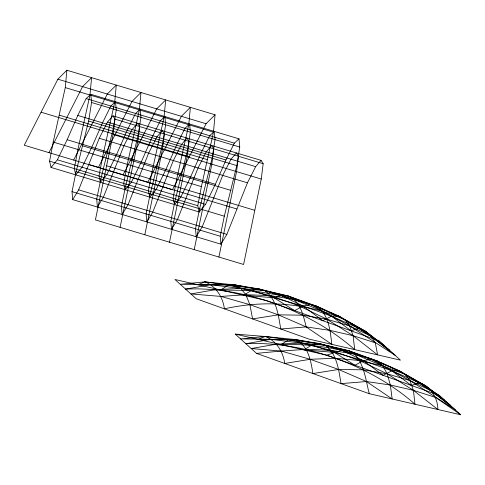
<?xml version="1.0" encoding="UTF-8"?>
<svg xmlns="http://www.w3.org/2000/svg" width="485" height="485" viewBox="0 0 485 485"><rect width="100%" height="100%" fill="white"/><g stroke="black" fill="none" stroke-linecap="round" stroke-linejoin="round"><path stroke-width="0.73" d="M65.269 87.603L66.875 70.228L215.073 114.781L213.467 132.162L201.39 186.616L197.783 205.713L199.226 211.987L51.028 167.434L49.591 161.159L53.192 142.063L65.269 87.603L213.467 132.162M113.053 134.484L114.975 119.134L112.878 115.818L107.488 122.093L99.243 138.267L78.655 189.841L72.708 199.614L220.905 244.167L226.853 234.394L247.441 182.821L255.686 166.646L261.069 160.371L263.167 163.688L261.251 179.038L243.603 264.47L95.406 219.917L113.053 134.484L261.251 179.038M72.708 199.614L72.016 191.66L76.115 171.635L88.616 121.038L91.55 102.499L90.822 94.296L239.02 138.849L239.742 147.052L236.813 165.597L224.306 216.189L220.208 236.213L220.905 244.167M120.104 227.344L137.752 141.911L139.674 126.561L137.576 123.245L132.193 129.513L123.942 145.694L103.353 197.268L97.406 207.04L96.715 199.086L100.813 179.062L113.314 128.464L116.248 109.925L115.521 101.723L110.859 106.021L102.48 122.85L91.847 147.161L82.074 167.222L75.727 174.861L74.29 168.586L77.897 149.483L89.974 95.03L91.58 77.655L82.583 86.609L48.949 152.648M144.803 234.77L162.451 149.331L164.373 133.987L162.275 130.671L156.891 136.94L148.646 153.121L128.058 204.688L122.105 214.461L121.414 206.513L125.512 186.482L138.013 135.891L140.947 117.352L140.226 109.149L135.557 113.448L127.179 130.277L116.545 154.588L106.773 174.648L100.425 182.287L98.988 176.013L102.596 156.91L114.672 102.456L116.279 85.081L107.282 94.029L73.647 160.074M169.501 242.197L187.149 156.758L189.071 141.414L186.974 138.098L181.59 144.366L173.345 160.547L152.757 212.115L146.809 221.887L146.112 213.94L150.211 193.909L162.711 143.317L165.646 124.778L164.924 116.57L160.256 120.874L151.878 137.704L141.244 162.014L131.471 182.075L125.124 189.708L123.687 183.439L127.294 164.336L139.371 109.883L140.977 92.508L131.981 101.456L98.346 167.501M194.206 249.623L211.848 164.185L213.77 148.834L211.672 145.524L206.289 151.793L198.044 167.974L177.455 219.541L171.508 229.314L170.811 221.36L174.909 201.336L187.41 150.744L190.344 132.205L189.623 123.996L184.955 128.301L176.576 145.13L165.943 169.441L156.17 189.502L149.829 197.134L148.386 190.86L151.993 171.763L164.069 117.309L165.676 99.928L156.679 108.882L123.044 174.927M218.905 257.05L236.547 171.611L238.468 156.261L236.371 152.951L230.987 159.219L222.742 175.394L202.154 226.968L196.207 236.741L195.51 228.787L199.608 208.762L212.115 158.171L215.043 139.631L214.321 131.423L209.653 135.721L201.275 152.557L190.647 176.867L180.869 196.928L174.527 204.561L173.084 198.286L176.692 179.189L188.768 124.736L190.375 107.355L181.384 116.309L147.749 182.354M51.028 167.434L57.375 159.795L67.148 139.735L77.776 115.43L86.16 98.594L90.822 94.296M199.226 211.987L205.573 204.349L215.346 184.288L225.974 159.983L234.352 143.148L239.02 138.849M66.875 70.228L57.885 79.182L24.25 145.221L172.448 189.774L206.083 123.736L215.073 114.781M204.888 281.864L197.813 284.743L235.055 284.925L258.65 288.884L288.339 296.068L317.129 306.368L338.821 316.123L365.52 331.297L384.49 345.696L359.246 328.266L338.821 316.123L310.661 304.519L288.339 296.068L264.986 290.691L235.055 284.925L204.888 281.864L180.262 284.295L235.055 284.925L240.772 288.429L270.418 295.614L294.256 299.506L317.129 306.368L344.786 319.7L365.52 331.297L389.807 350.509L370.879 336.154L338.821 316.123L331.558 316.196L303.155 306.035L274.025 297.784L251.4 290.473L228.356 285.168L204.888 281.864C216.055 286.168 222.906 297.281 224.403 308.83C264.446 299.882 307.217 302.664 344.786 319.7L349.63 325.914L353.092 335.699L354.705 349.612C331.419 329.109 304.046 314.025 274.904 303.604C246.265 293.37 216.061 287.629 185.579 289.108L210.563 284.713L240.772 288.429L264.986 290.691L294.256 299.506L322.561 311.291L349.63 325.914L370.879 336.154L395.129 355.329L349.63 325.914L326.908 319.239L303.149 315.214L278.293 314.832L252.594 318.912L249.884 304.671L245.865 294.716L240.772 288.429L215.922 289.569L190.896 293.928L220.966 296.426L245.865 294.716L270.418 295.614L299.203 305.914L326.908 319.239L353.092 335.699L377.579 354.881L375.323 342.828L370.879 336.154L365.52 331.297L331.558 316.196L310.661 304.519L258.65 288.884L228.356 285.168L220.681 290.012L251.4 290.473L281.536 295.632L288.339 296.068C300.427 301.149 303.307 315.499 306.18 326.908L331.837 344.344C330.218 330.982 328.939 314.989 317.129 306.368L310.661 304.519L303.155 306.035L294.607 310.624L274.025 297.784L243.549 295.274L251.4 290.473L258.65 288.884L264.986 290.691C276.911 299.457 278.305 315.553 280.779 329L306.18 326.908L330.049 330.394L353.092 335.699L375.323 342.828M235.249 334.104L326.726 355.166L341.84 350.255L348.648 350.697L377.433 360.998L399.125 370.752L425.83 385.927L444.793 400.319L419.549 382.889L399.125 370.752L370.964 359.149L348.648 350.697L318.954 343.513L295.359 339.555L265.198 336.487L235.249 334.104L256.523 353.371L369.273 393.705L460.75 414.772L439.477 395.505L419.549 382.889L391.862 370.825L363.459 360.658L334.335 352.407L311.703 345.102L288.66 339.797L265.198 336.487L240.566 338.918L295.359 339.555L325.289 345.32L348.648 350.697L354.559 354.129L382.865 365.914L405.09 374.323L425.83 385.927L450.116 405.139L431.189 390.783L399.125 370.752L391.862 370.825L383.101 375.335L363.459 360.658L341.84 350.255L318.954 343.513L288.66 339.797L258.117 339.367L265.198 336.487C276.359 340.797 283.216 351.904 284.707 363.459L310.194 359.3L335.208 358.233L359.506 360.537L382.865 365.914L409.934 380.543L431.189 390.783L455.433 409.952L409.934 380.543L387.212 373.868L363.453 369.837L338.597 369.461L312.898 373.541C310.927 361.004 308.29 345.399 295.359 339.555L288.66 339.797L280.985 344.635C324.053 342.937 367.266 353.904 405.09 374.323L409.934 380.543L413.396 390.328L415.008 404.241C391.722 383.738 364.35 368.655 335.208 358.233C306.568 348 276.365 342.258 245.883 343.738L270.866 339.342L301.082 343.053L325.289 345.32L377.433 360.998L382.865 365.914L387.212 373.868L390.352 385.017L392.141 398.973L366.49 381.537L338.597 369.461L310.194 359.3L281.276 351.049L251.2 348.557L276.226 344.192L301.082 343.053L330.721 350.237L354.559 354.129C364.514 364.853 365.708 380.167 369.273 393.705M359.246 328.266L350.982 330.794L331.558 316.196L322.798 320.706L303.155 306.035L281.536 295.632L274.025 297.784M256.523 353.371L281.276 351.049L306.168 349.345L330.721 350.237L359.506 360.537L387.212 373.868L413.396 390.328L437.882 409.504C437.749 397.852 430.813 386.684 419.549 382.889L411.292 385.417L391.862 370.825L370.964 359.149L363.459 360.658L354.911 365.253L334.335 352.407L303.859 349.903L311.703 345.102L318.954 343.513L325.289 345.32C337.214 354.08 338.615 370.182 341.082 383.623L366.49 381.537L390.352 385.017L413.396 390.328L435.627 397.457L460.75 414.772M220.966 296.426L249.884 304.671L278.293 314.832L306.18 326.908M57.885 79.182L206.083 123.736M86.16 98.594L234.352 143.148M91.55 102.499L239.742 147.052M112.878 115.818L261.069 160.371M114.975 119.134L263.167 163.688M107.488 122.093L255.686 166.646M77.776 115.43L225.974 159.983M88.616 121.038L236.813 165.597M59.431 115.187L207.629 159.741M41.067 112.205L189.265 156.758M99.243 138.267L247.441 182.821M67.148 139.735L215.346 184.288M82.789 145.864L230.981 190.417M53.192 142.063L201.39 186.616M106.518 165.737L254.716 210.29M88.706 164.439L236.904 208.993M57.375 159.795L205.573 204.349M49.591 161.159L197.783 205.713M76.115 171.635L224.306 216.189M78.655 189.841L226.853 234.394M72.016 191.66L220.208 236.213M326.726 355.166L439.477 395.505M266.423 300.542L174.946 279.475L196.213 298.748L308.969 339.082L400.446 360.143L379.173 340.876L266.423 300.542"/></g></svg>
